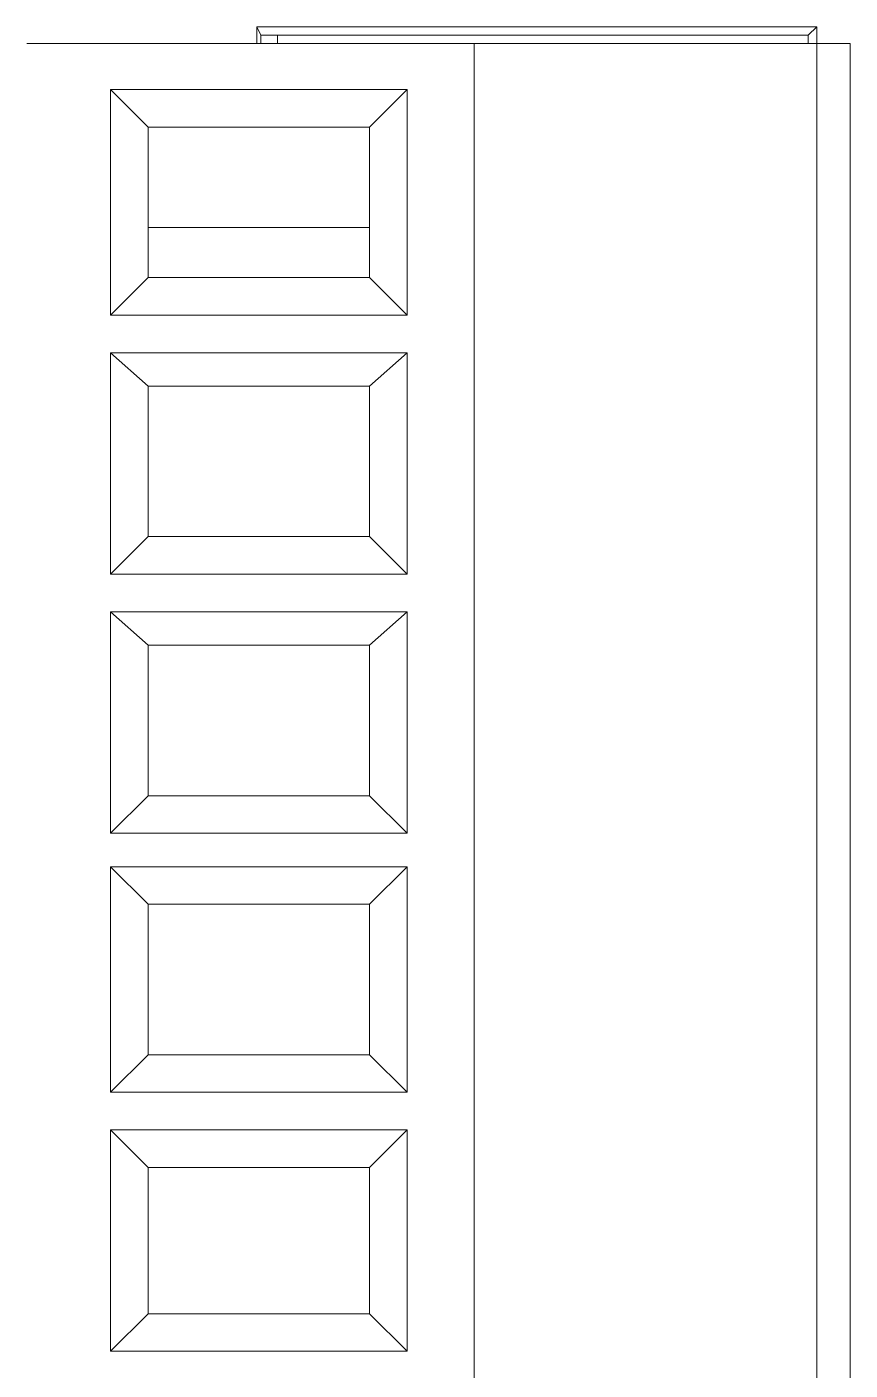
# Model space of a CAD drawing. Header units: millimetres. Extents: x -11 to 1219, y 0 to 1751.
# Drawn here: x 264.63 to 275.79, y 908.53 to 926.75 of the extents above; entities that cross this region are included whole.
import ezdxf

# ---------------------------------------------------------------- set-up
doc = ezdxf.new("R2010")
doc.units = ezdxf.units.MM
doc.header["$LTSCALE"] = 10
doc.layers.add('_MULTI_WIRE', color=9, linetype='CONTINUOUS')
doc.layers.add('PDF_Geometry', color=7, linetype='CONTINUOUS', true_color=0x151d1f)
doc.layers.get('_MULTI_WIRE').off()

# ---------------------------------------------------------------- blocks, each defined once
blk = doc.blocks.new('DVP-28SWS211R')
at = {"layer": 'PDF_Geometry', "color": 7, "lineweight": 9, "true_color": 0xffffff}
for p, q in [((14.956, -37.843), (14.899, -37.73)), ((14.899, -37.73), (14.899, -37.956)), ((14.899, -37.73), (22.491, -37.73)), ((14.956, -37.843), (14.956, -37.956)), ((22.377, -37.843), (14.956, -37.843)), ((15.183, -37.956), (15.183, -37.843)), ((22.491, -37.73), (22.377, -37.843)), ((22.377, -37.956), (22.377, -37.843)), ((22.491, -37.73), (22.491, -37.956)), ((22.944, -37.956), (11.783, -37.956)), ((17.845, -70.418), (17.845, -37.956)), ((22.491, -37.956), (22.491, -70.418)), ((22.944, -37.956), (22.944, -70.418)), ((12.916, -38.58), (12.916, -41.639)), ((12.916, -38.58), (13.426, -39.089)), ((16.939, -38.58), (12.916, -38.58)), ((16.429, -39.089), (16.939, -38.58)), ((16.939, -41.639), (16.939, -38.58)), ((13.426, -39.089), (13.426, -41.129)), ((13.426, -39.089), (16.429, -39.089)), ((16.429, -41.129), (16.429, -39.089)), ((16.429, -40.449), (13.426, -40.449)), ((13.426, -41.129), (12.916, -41.639)), ((16.429, -41.129), (13.426, -41.129)), ((16.939, -41.639), (16.429, -41.129)), ((12.916, -41.639), (16.939, -41.639)), ((12.916, -42.149), (12.916, -45.151)), ((12.916, -42.149), (13.426, -42.602)), ((16.939, -42.149), (12.916, -42.149)), ((16.429, -42.602), (16.939, -42.149)), ((16.939, -45.151), (16.939, -42.149)), ((13.426, -42.602), (13.426, -44.641)), ((13.426, -42.602), (16.429, -42.602)), ((16.429, -44.641), (16.429, -42.602)), ((13.426, -44.641), (12.916, -45.151)), ((16.429, -44.641), (13.426, -44.641)), ((16.939, -45.151), (16.429, -44.641)), ((12.916, -45.151), (16.939, -45.151)), ((12.916, -45.661), (12.916, -48.663)), ((12.916, -45.661), (13.426, -46.114)), ((16.939, -45.661), (12.916, -45.661)), ((16.429, -46.114), (16.939, -45.661)), ((16.939, -48.663), (16.939, -45.661)), ((13.426, -46.114), (13.426, -48.154)), ((13.426, -46.114), (16.429, -46.114)), ((16.429, -48.154), (16.429, -46.114)), ((13.426, -48.154), (12.916, -48.663)), ((16.429, -48.154), (13.426, -48.154)), ((16.939, -48.663), (16.429, -48.154)), ((12.916, -48.663), (16.939, -48.663)), ((12.916, -49.117), (12.916, -52.176)), ((12.916, -49.117), (13.426, -49.627)), ((16.939, -49.117), (12.916, -49.117)), ((16.939, -49.117), (16.429, -49.627)), ((16.939, -52.176), (16.939, -49.117)), ((13.426, -49.627), (13.426, -51.666)), ((16.429, -49.627), (13.426, -49.627)), ((16.429, -51.666), (16.429, -49.627)), ((12.916, -52.176), (13.426, -51.666)), ((13.426, -51.666), (16.429, -51.666)), ((16.939, -52.176), (16.429, -51.666)), ((12.916, -52.176), (16.939, -52.176)), ((12.916, -52.686), (12.916, -55.688)), ((13.426, -53.196), (12.916, -52.686)), ((16.939, -52.686), (12.916, -52.686)), ((16.939, -52.686), (16.429, -53.196)), ((16.939, -55.688), (16.939, -52.686)), ((13.426, -55.178), (13.426, -53.196)), ((16.429, -53.196), (13.426, -53.196)), ((16.429, -53.196), (16.429, -55.178)), ((12.916, -55.688), (13.426, -55.178)), ((13.426, -55.178), (16.429, -55.178)), ((16.429, -55.178), (16.939, -55.688)), ((12.916, -55.688), (16.939, -55.688))]:
    blk.add_line(p, q, dxfattribs=at)

msp = doc.modelspace()

# ---------------------------------------------------------------- block references
at = {"layer": '_MULTI_WIRE'}
msp.add_blockref('DVP-28SWS211R', (252.8495, 964.4776), dxfattribs=at)

doc.saveas('drawing.dxf')
